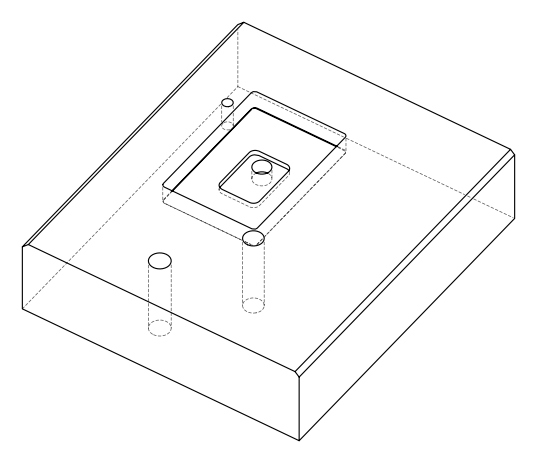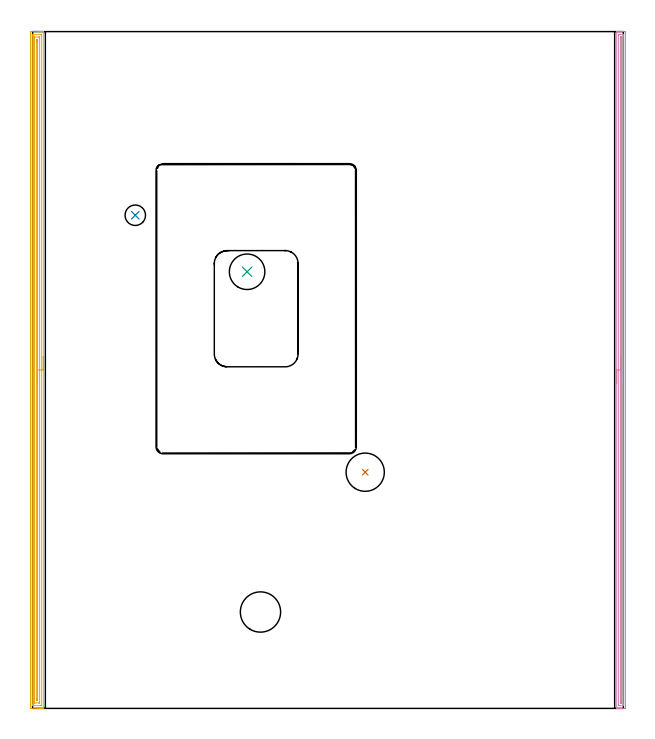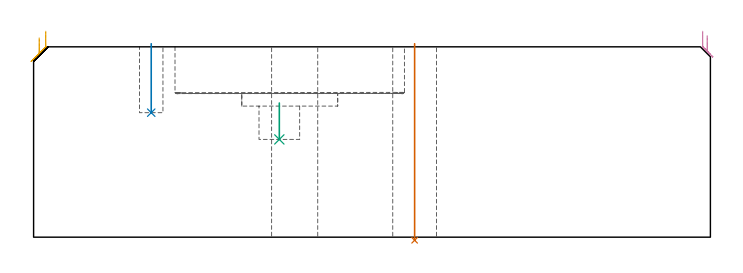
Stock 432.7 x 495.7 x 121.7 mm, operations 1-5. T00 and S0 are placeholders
(PLAN: 12 operations, 10 tool changes, 441.8 min)
(1 INDEXABLE_INSERT_DRILL_THROUGH_HOLE_FROM_SOLID | STEP1HOLE | NXT0302_027 | 0.5 min | 74854 mm3)
(2 INDEXABLE_INSERT_DRILL_BLIND_HOLE_FROM_SOLID | STEP1POCKET | UGT0302_001 | 0.18 min | 7409 mm3)
(3 INDEXABLE_INSERT_DRILL_BLIND_HOLE_FROM_SOLID_1 | STEP1POCKET_1 | UGT0302_005 | 0.1 min | 31392 mm3)
(4 AREA_MILL | FG_CHAMFER_SURFACE | UGT0205_001 | 12.06 min | 10149 mm3)
(5 AREA_MILL_1 | FG_CHAMFER_SURFACE_1 | UGT0205_001 | 16.05 min | 21446 mm3)
(6 MILL_RECTANGULAR_POCKET | POCKET_RECTANGULAR_STRAIGHT | UGT0201_084 | Follow Part, ap 1.5, ae 75% | 409.51 min | 915323 mm3)
(7 MILL_RECTANGULAR_POCKET_1 | POCKET_RECTANGULAR_STRAIGHT_1 | UGT0201_100 | Follow Part, ap 4.5, ae 75% | 1.62 min | 36932 mm3)
(8 SPOT_DRILL | STEP1HOLE_1 | NXT0321_9005460120000 | 0.05 min | 174 mm3)
(9 DRILL_BLIND_HOLE_INTO_CENTER | STEP1HOLE_1 | UGT0301_196 | 0.06 min | 365 mm3)
(10 GUN_DRILL_THROUGH_HOLE | STEP1HOLE_1 | UGT0307_003 | 0.57 min | 4240 mm3)
(11 SPADE_DRILL_TO_ENLARGE_THROUGH_HOLE | STEP1HOLE_1 | UGT0306_009 | 0.52 min | 27844 mm3)
(12 DRILL_TO_ENLARGE_THROUGH_HOLE | STEP1HOLE_1 | UGT0301_394 | 0.54 min | 50469 mm3)
(TOOL NXT0302_027 | Index. Insert Drill 28mm [880-D2800L32-05] | D28 PA176 FL140 Z2)
(TOOL UGT0302_001 | Indexable Insert Drill 15mm | D15 PA180 FL50 Z2)
(TOOL UGT0302_005 | Indexable Insert Drill 26mm | D26 PA180 FL50 Z2)
(TOOL UGT0205_001 | Chamfer Mill 20 x 3 x 45 deg. | D20 FL50 Z2)
(TOOL UGT0201_084 | End mill 6 mm | D6 R1 FL30 Z4)
(TOOL UGT0201_100 | End Mill 18 mm | D18 FL22 Z2)
(TOOL NXT0321_9005460120000 | NC Spot Drill, 142deg, 12mm, Carbide, Uncoated | D12 PA142 FL30 Z2)
(TOOL UGT0301_196 | Twist Drill 7.7 mm | D7.7 PA118 FL73 Z2)
(TOOL UGT0307_003 | Gun Drill 7 mm | D7 PA130 FL24 Z1)
(TOOL UGT0306_009 | Spade Drill 18.5mm | D18.5 PA132 FL10 Z2)
(TOOL UGT0301_394 | Twist Drill 29.5 mm | D29.5 PA118 FL165 Z2)
(OP 1 INDEXABLE_INSERT_DRILL_THROUGH_HOLE_FROM_SOLID)
G17 G21 G94 G90
T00 M6
G54
G17 G0 G90 X243.6 Y173. S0 M3
G43 Z131.7 H1
G94 G81 G98 Z-1.989 F250. R123.7
G80
M5
M2
(OP 2 INDEXABLE_INSERT_DRILL_BLIND_HOLE_FROM_SOLID)
G17 G21 G94 G90
T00 M6
G54
G17 G0 G90 X75.2 Y361.2 S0 M3
G43 Z131.7 H0
G94 G81 G98 Z79.6 F250. R123.7
G80
M5
M2
(OP 3 INDEXABLE_INSERT_DRILL_BLIND_HOLE_FROM_SOLID_1)
G17 G21 G94 G90
T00 M6
G54
G17 G0 G90 X157.1 Y319.8 S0 M3
G43 Z131.7 H0
G94 G81 G98 Z62.5 F250. R85.8
G80
M5
M2
(OP 4 AREA_MILL)
G17 G21 G94 G90
T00 M6
G54
G17 G0 G90 X427.8 Y237.85 S1061 M3
G43 Z131.7 H0
G94 G1 Y237.888 Z130.828 F250.
Y238.002 Z129.963
Y238.191 Z129.112
Y238.453 Z128.28
Y238.787 Z127.474
Y239.19 Z126.7
Y239.658 Z125.964
Y240.19 Z125.272
Y240.779 Z124.629
Y241.422 Z124.04
Y242.114 Z123.508
Y242.85 Z123.04
Y243.624 Z122.637
Y244.43 Z122.303
Y245.262 Z122.041
Y246.113 Z121.852
Y246.978 Z121.738
Y247.85 Z121.7
Y495.518
X427.803 Y495.691 Z121.688
X427.838 Y495.7 Z121.653
X428.237 Z121.263
X428.504 Z120.996
X429.225 Z120.27
X430.473 Z119.024
X431.888 Z117.608
X432.512 Z116.984
X433.399 Z116.097
X433.663 Y495.698 Z115.834
X434.191 Y495.692 Z115.306
X434.194 Y495.607 Z115.303
X434.199 Y495.071 Z115.301
X434.2 Y494.53 Z115.3
Y0.981
X434.199 Y0.629 Z115.301
X434.194 Y0.093 Z115.303
X434.192 Y0.008 Z115.305
X433.663 Y0. Z115.834
X431. Z118.495
X429.585 Z119.911
X429.225 Z120.27
X428.504 Z120.996
X428.236 Z121.263
X427.836 Y0.007 Z121.655
X427.803 Y0.01 Z121.688
X427.8 Y0.182 Z121.7
Y247.85
X429.214 Z120.286
Y493.294
X429.225 Y493.69 Z120.275
X429.7 Y493.699 Z119.8
X432.363 Z117.137
X432.775 Y493.69 Z116.725
X432.786 Y493.283 Z116.714
Y493.272
Y2.406
X432.775 Y2.01 Z116.725
X432.3 Y2.001 Z117.2
X429.637 Z119.863
X429.225 Y2.01 Z120.275
X429.214 Y2.417 Z120.286
Y2.427
Y247.85
X430.628 Z118.872
X430.629 Y490.601 Z118.871
X430.63 Y490.974 Z118.87
X430.633 Y491.495 Z118.867
X430.635 Y491.673 Z118.865
X430.805 Y491.691 Z118.695
X431. Y491.695 Z118.5
X431.204 Y491.694 Z118.296
X431.338 Y491.69 Z118.162
X431.366 Y491.682 Z118.134
X431.367 Y491.664 Z118.133
X431.369 Y491.62 Z118.131
X431.371 Y491.495 Z118.129
Y5.099
X431.37 Y4.726 Z118.13
X431.367 Y4.205 Z118.133
X431.365 Y4.027 Z118.135
X431.195 Y4.009 Z118.305
X431. Y4.005 Z118.5
X430.797 Y4.006 Z118.703
X430.662 Y4.01 Z118.838
X430.635 Y4.017 Z118.865
X430.633 Y4.036 Z118.867
X430.631 Y4.08 Z118.869
X430.629 Y4.205 Z118.871
X430.628 Y247.85 Z118.872
Y248.722 Z118.91
Y249.586 Z119.023
Y250.438 Z119.212
Y251.27 Z119.475
Y252.076 Z119.808
Y252.85 Z120.211
Y253.586 Z120.68
Y254.278 Z121.211
Y254.921 Z121.8
Y255.51 Z122.444
Y256.041 Z123.136
Y256.51 Z123.872
Y256.913 Z124.645
Y257.247 Z125.451
Y257.509 Z126.283
Y257.698 Z127.135
Y257.812 Z128.
Y257.85 Z128.872
G0 Z131.7
M5
M2
(OP 5 AREA_MILL_1)
G17 G21 G94 G90
T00 M6
G54
G17 G0 G90 X7.8 Y257.85 S1061 M3
G43 Z131.7 H0
G94 G1 Y257.812 Z130.828 F250.
Y257.698 Z129.963
Y257.509 Z129.112
Y257.247 Z128.28
Y256.913 Z127.474
Y256.51 Z126.7
Y256.041 Z125.964
Y255.51 Z125.272
Y254.921 Z124.629
Y254.278 Z124.039
Y253.586 Z123.508
Y252.85 Z123.04
Y252.076 Z122.637
Y251.27 Z122.303
Y250.438 Z122.041
Y249.586 Z121.852
Y248.722 Z121.738
Y247.85 Z121.7
Y0.182
X7.797 Y0.01 Z121.688
X7.729 Y0.006 Z121.621
X7.29 Y0. Z121.19
X7.005 Z120.905
X6.279 Z120.174
X5.022 Z118.919
X3.597 Z117.493
X-1.124 Y0.001 Z112.773
X-1.497 Y0.002 Z112.401
X-1.498 Y0.004 Z112.4
X-1.5 Y0.629
Y1.256
Y495.071
X-1.497 Y495.696
X-1.496 Y495.698 Z112.401
X-0.873 Y495.7 Z113.025
X4.491 Z118.386
X5.916 Z119.812
X6.279 Z120.174
X7.005 Z120.905
X7.291 Z121.19
X7.729 Y495.693 Z121.621
X7.804 Y495.69 Z121.695
X7.8 Y495.523 Z121.7
Y247.85
X6.386 Z120.286
X6.385 Y2.311 Z120.285
X6.383 Y2.204 Z120.283
X6.376 Y2.01 Z120.276
X6.279 Y2.006 Z120.179
X5.801 Y2. Z119.701
X0.438 Z114.338
X0.021 Y2.002 Z113.921
X-0.038 Y2.005 Z113.862
X-0.069 Y2.009 Z113.831
X-0.079 Y2.097 Z113.821
X-0.084 Y2.31 Z113.816
X-0.086 Y2.417 Z113.814
Y2.524
X-0.085 Y493.389 Z113.815
X-0.083 Y493.497 Z113.817
X-0.076 Y493.69 Z113.824
X0.021 Y493.694 Z113.921
X0.499 Y493.7 Z114.399
X5.862 Z119.762
X6.279 Y493.698 Z120.179
X6.338 Y493.695 Z120.238
X6.369 Y493.691 Z120.269
X6.379 Y493.602 Z120.279
X6.384 Y493.39 Z120.284
X6.385 Y493.283 Z120.285
X6.386 Y493.176 Z120.286
Y247.85
X4.971 Z118.871
Y4.619
X4.97 Y4.205 Z118.87
X4.968 Y4.085 Z118.868
X4.965 Y4.028 Z118.865
X4.956 Y4.01 Z118.856
X4.901 Y4.007 Z118.801
X4.695 Y4.001 Z118.595
X1.604 Y4. Z115.504
X1.467 Y4.002 Z115.367
X1.358 Y4.008 Z115.258
X1.334 Y4.012 Z115.234
X1.332 Y4.019 Z115.232
X1.33 Y4.045 Z115.23
X1.329 Y4.205 Z115.229
X1.328 Y4.686 Z115.228
X1.329 Y491.081 Z115.229
X1.33 Y491.495 Z115.23
X1.332 Y491.615 Z115.232
X1.335 Y491.672 Z115.235
X1.344 Y491.69 Z115.244
X1.399 Y491.693 Z115.299
X1.605 Y491.699 Z115.505
X4.696 Y491.7 Z118.596
X4.833 Y491.698 Z118.733
X4.942 Y491.692 Z118.842
X4.966 Y491.688 Z118.866
X4.968 Y491.681 Z118.868
X4.97 Y491.655 Z118.87
X4.971 Y491.495 Z118.871
X4.972 Y491.014 Z118.872
X4.971 Y247.85 Z118.871
X3.557 Z117.457
Y6.927
X3.555 Y6.073 Z117.455
X3.554 Y6.037 Z117.454
X3.551 Y6.014 Z117.451
X3.534 Y6.01 Z117.434
X3.48 Y6.005 Z117.38
X3.37 Y6.002 Z117.27
X3.15 Y6. Z117.05
X2.93 Y6.002 Z116.83
X2.82 Y6.005 Z116.72
X2.766 Y6.01 Z116.666
X2.749 Y6.014 Z116.649
X2.743 Y6.887 Z116.643
Y488.773
X2.745 Y489.627 Z116.645
X2.746 Y489.664 Z116.646
X2.749 Y489.686 Z116.649
X2.766 Y489.69 Z116.666
X2.82 Y489.695 Z116.72
X2.93 Y489.698 Z116.83
X3.15 Y489.699 Z117.05
X3.37 Y489.698 Z117.27
X3.48 Y489.695 Z117.38
X3.534 Y489.69 Z117.434
X3.551 Y489.686 Z117.451
X3.557 Y488.813 Z117.457
Y247.85
Y246.978 Z117.495
Y246.113 Z117.609
Y245.262 Z117.798
Y244.43 Z118.06
Y243.624 Z118.394
Y242.85 Z118.797
Y242.114 Z119.266
Y241.422 Z119.797
Y240.779 Z120.386
Y240.19 Z121.029
Y239.658 Z121.722
Y239.19 Z122.457
Y238.787 Z123.231
Y238.453 Z124.037
Y238.191 Z124.869
Y238.002 Z125.721
Y237.888 Z126.586
Y237.85 Z127.457
G0 Z131.7
M5
M2
